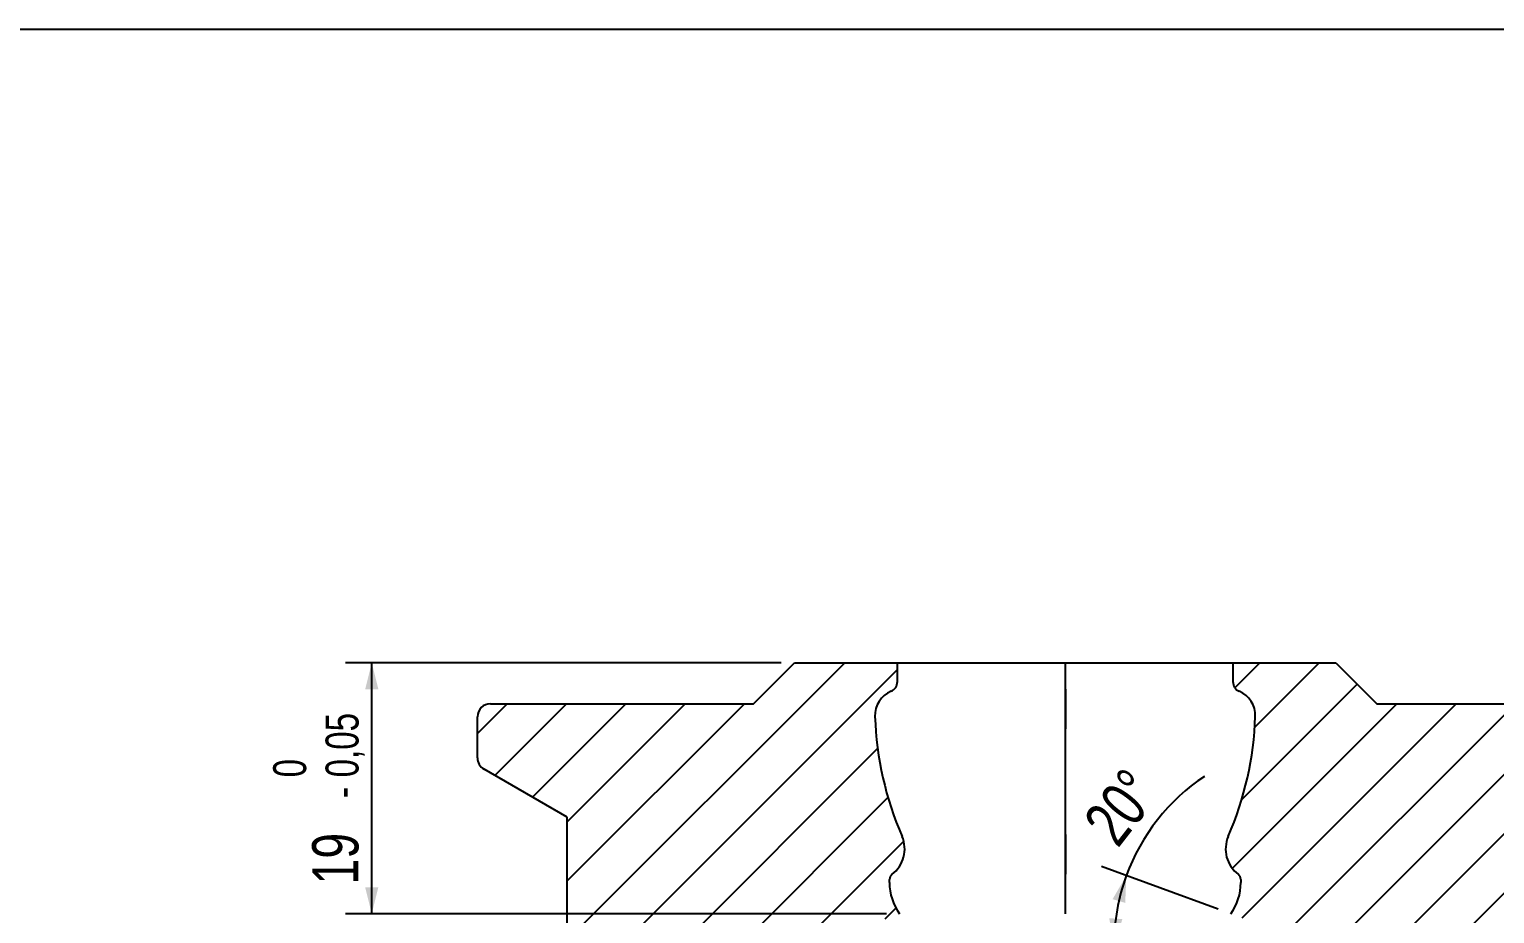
# Model space of a CAD drawing. Header units: millimetres. Extents: x 8 to 586, y 8 to 412.
# Drawn here: x 217 to 327.9, y 345 to 412 of the extents above; entities that cross this region are included whole.
import ezdxf

# ---------------------------------------------------------------- set-up
doc = ezdxf.new("R2010")
doc.units = ezdxf.units.MM
doc.layers.add('DIMENSIONS', color=2, linetype='Continuous')
doc.layers.add('HATCH', color=3, linetype='Continuous')
doc.layers.add('OUTLINE', color=7, linetype='Continuous', lineweight=25)
doc.styles.add('SLDTEXTSTYLE1', font='TXT', dxfattribs={"width": 0.75})
doc.dimstyles.new('SLDDIMSTYLE17', dxfattribs={"dimtxt": 3.5, "dimasz": 2, "dimexe": 0, "dimexo": 0.0625, "dimgap": 0.875, "dimtad": 1, "dimrnd": 1e-09, "dimzin": 12, "dimdsep": 46, "dimtxsty": 'SLDTEXTSTYLE1', "dimsah": 1, "dimcen": 0.09, "dimadec": 0, "dimazin": 3, "dimtol": 1, "dimtm": 0.05, "dimtfac": 1, "dimtofl": 0, "dimtmove": 0, "dimatfit": 3, "dimfxl": 0, "dimfrac": 2, "dimtolj": 1, "dimarcsym": 0})
doc.dimstyles.new('SLDDIMSTYLE6', dxfattribs={"dimtxt": 3.5, "dimasz": 2, "dimexe": 0, "dimexo": 0.0625, "dimgap": 0.875, "dimtad": 1, "dimdec": 4, "dimzin": 12, "dimdsep": 46, "dimtxsty": 'SLDTEXTSTYLE1', "dimsah": 1, "dimcen": 0.09, "dimazin": 3, "dimtfac": 1, "dimtofl": 0, "dimtmove": 0, "dimatfit": 3, "dimfxl": 0, "dimfrac": 2, "dimtolj": 1, "dimtzin": 12, "dimarcsym": 0})
pattern_1 = [(45, (0, 0), (-2.245064030267288, 2.245064030267288), [])]

# ---------------------------------------------------------------- blocks, each defined once
blk = doc.blocks.new('_D_20')
at = {"layer": 'DIMENSIONS'}
blk.add_line((307.0001090476177, 345.3686111387673), (298.1543544104837, 348.5882025263063), dxfattribs=at)
for radius, start, end in [(15.3445552678287, 123.669023512665, 160.0000000000001), (15.34455526782875, 160.0000000000001, 180)]:
    blk.add_arc((314.4529050064757, 342.6560152476835), radius, start, end, dxfattribs=at)
for points in [[(300.0337396520555, 347.9041622396549), (298.9929078457449, 346.1246484996202), (299.9527768770919, 345.8441998543017)], [(299.108349738647, 342.6560152476835), (299.7368182467393, 344.6194376001936), (298.7389173151943, 344.6841966213535)]]:
    blk.add_solid(points, dxfattribs=at)
at = {"layer": 'DIMENSIONS', "insert": (296.6270693285224, 352.0843954661676), "char_height": 3.5, "attachment_point": 1, "rotation": 52.075457456324095, "style": 'SLDTEXTSTYLE1'}
blk.add_mtext('20°', dxfattribs=at)
blk = doc.blocks.new('_D_23')
at = {"layer": 'DIMENSIONS'}
for p, q in [((273.9029050064757, 364.0265909954416), (240.9029050064756, 364.0265909954416)), ((242.9029050064756, 345.0265909954416), (242.9029050064756, 364.0265909954416)), ((281.8660083445478, 345.0265909954416), (240.9029050064756, 345.0265909954416))]:
    blk.add_line(p, q, dxfattribs=at)
for points in [[(242.9029050064756, 364.0265909954416), (242.4029050064756, 362.0265909954416), (243.4029050064756, 362.0265909954416)], [(242.9029050064756, 345.0265909954416), (243.4029050064756, 347.0265909954416), (242.4029050064756, 347.0265909954416)]]:
    blk.add_solid(points, dxfattribs=at)
at = {"layer": 'DIMENSIONS', "attachment_point": 1, "rotation": 89.99999999999999, "style": 'SLDTEXTSTYLE1'}
for s, insert, char_height in [('0,05', (239.4030137395409, 355.3490154993243), 2.5), ('0', (235.4368946713787, 355.3490154993243), 2.5), ('-', (239.4030137395409, 353.7873330144236), 2.5), ('19', (238.3911680918967, 347.2393554475556), 3.5)]:
    blk.add_mtext(s, dxfattribs=dict(at, insert=insert, char_height=char_height))

msp = doc.modelspace()

# ---------------------------------------------------------------- hatches: boundary and pattern name
at = {"layer": 'HATCH'}
h = msp.add_hatch(dxfattribs=at)
h.set_pattern_fill('ANSI31', color=256, angle=2.8e-322, style=0)
h.set_pattern_definition(pattern_1)
edge = h.paths.add_edge_path(flags=0)
edge.add_line((253.4029050064757, 331.1765909954416), (253.4029050064757, 323.7265909954416))
edge.add_arc((254.4029050064757, 323.7265909954416), 1, 180, 270.0000000000008)
edge.add_line((254.4029050064757, 322.7265909954416), (257.7029050064758, 322.7265909954416))
edge.add_line((257.7029050064758, 322.7265909954416), (257.7029050064758, 314.2265909954416))
edge.add_arc((258.7029050064758, 314.2265909954416), 1, 180, 270.0000000000008)
edge.add_line((258.7029050064758, 313.2265909954416), (264.1529050064757, 313.2265909954416))
edge.add_arc((264.1529050064757, 314.2265909954416), 1, 270.0000000000008, 360.0000000000008)
edge.add_line((265.1529050064757, 314.2265909954416), (265.1529050064757, 317.2265909954416))
edge.add_line((265.1529050064757, 317.2265909954416), (271.9490574291823, 317.2265909954416))
edge.add_line((271.9490574291823, 317.2265909954416), (272.7529050064758, 320.2265909954416))
edge.add_line((272.7529050064758, 320.2265909954416), (272.7529050064758, 326.5065909954416))
edge.add_arc((271.7529050064758, 326.5065909954416), 1, 0, 90)
edge.add_line((271.7529050064758, 327.5065909954416), (264.6529050064757, 327.5065909954416))
edge.add_arc((264.6529050064757, 328.5065909954416), 1, 180, 270, ccw=False)
edge.add_line((263.6529050064757, 328.5065909954416), (263.6529050064757, 336.0265909954416))
edge.add_arc((264.6529050064757, 336.0265909954416), 1, 89.9999999999992, 180, ccw=False)
edge.add_line((264.6529050064757, 337.0265909954416), (274.8529050064757, 337.0265909954416))
edge.add_arc((274.8529050064757, 338.5265909954416), 1.5, 270.0000000000008, 360.0000000000008)
edge.add_line((276.3529050064757, 338.5265909954416), (276.3529050064757, 342.6560152476835))
edge.add_line((276.3529050064757, 342.6560152476835), (282.8660083445478, 345.0265909954416))
edge.add_arc((286.1029050064757, 347.3765909954416), 3.999999999999998, 180, 215.9798005974737, ccw=False)
edge.add_line((282.1029050064757, 347.3765909954416), (282.1029050064757, 347.612904904327))
edge.add_arc((282.6029050064757, 347.612904904327), 0.4999999999999989, 127.11726346717569, 180, ccw=False)
edge.add_arc((280.8529050064757, 349.9253711202963), 2.4, 307.1172634671813, 383.4555883986677)
edge.add_arc((305.9888123374731, 360.8316153247654), 25.00000000000001, 182.005822579353, 203.455588398666, ccw=False)
edge.add_arc((283.0029050064757, 360.0265909954416), 2.000000000000005, 113.13239639929671, 182.0058225793539, ccw=False)
edge.add_arc((281.9029050064757, 362.6014696333584), 0.7999999999999988, 293.1323963992969, 360.0000000000008)
edge.add_line((282.7029050064757, 362.6014696333584), (282.7029050064757, 364.0265909954416))
edge.add_line((282.7029050064757, 364.0265909954416), (274.9029050064757, 364.0265909954416))
edge.add_line((274.9029050064757, 364.0265909954416), (271.8029050064757, 360.9265909954416))
edge.add_line((271.8029050064757, 360.9265909954416), (251.9029050064757, 360.9265909954416))
edge.add_arc((251.9029050064757, 359.9265909954416), 1, 90, 180)
edge.add_line((250.9029050064757, 359.9265909954416), (250.9029050064757, 356.8299230951206))
edge.add_arc((251.9029050064757, 356.8299230951206), 1, 180, 240.0000000000019)
edge.add_line((251.4029050064757, 355.9638976913362), (257.7029050064758, 352.3265909954416))
edge.add_line((257.7029050064758, 352.3265909954416), (257.7029050064758, 332.1765909954416))
edge.add_line((257.7029050064758, 332.1765909954416), (254.4029050064757, 332.1765909954416))
edge.add_arc((254.4029050064757, 331.1765909954416), 1, 90, 180)
h = msp.add_hatch(dxfattribs=at)
h.set_pattern_fill('ANSI31', color=256, angle=2.8e-322, style=0)
h.set_pattern_definition(pattern_1)
edge = h.paths.add_edge_path(flags=0)
edge.add_arc((315.9529050064757, 338.5265909954416), 1.5, 180, 270.0000000000008)
edge.add_line((315.9529050064757, 337.0265909954416), (326.1529050064757, 337.0265909954416))
edge.add_arc((326.1529050064757, 336.0265909954416), 1, -7.958078640513122e-13, 89.9999999999992, ccw=False)
edge.add_line((327.1529050064757, 336.0265909954416), (327.1529050064757, 328.5065909954416))
edge.add_arc((326.1529050064757, 328.5065909954416), 1, 270, 360, ccw=False)
edge.add_line((326.1529050064757, 327.5065909954416), (319.0529050064758, 327.5065909954416))
edge.add_arc((319.0529050064758, 326.5065909954416), 1, 90, 180)
edge.add_line((318.0529050064758, 326.5065909954416), (318.0529050064758, 320.2265909954416))
edge.add_line((318.0529050064758, 320.2265909954416), (318.8567525837691, 317.2265909954416))
edge.add_line((318.8567525837691, 317.2265909954416), (325.6529050064757, 317.2265909954416))
edge.add_line((325.6529050064757, 317.2265909954416), (325.6529050064757, 314.2265909954416))
edge.add_arc((326.6529050064757, 314.2265909954416), 1, 180, 270.0000000000008)
edge.add_line((326.6529050064757, 313.2265909954416), (332.1029050064757, 313.2265909954416))
edge.add_arc((332.1029050064757, 314.2265909954416), 1, 270.0000000000008, 360.0000000000008)
edge.add_line((333.1029050064757, 314.2265909954416), (333.1029050064757, 322.7265909954416))
edge.add_line((333.1029050064757, 322.7265909954416), (336.4029050064757, 322.7265909954416))
edge.add_arc((336.4029050064757, 323.7265909954416), 1, 270.0000000000008, 360.0000000000008)
edge.add_line((337.4029050064757, 323.7265909954416), (337.4029050064757, 331.1765909954416))
edge.add_arc((336.4029050064757, 331.1765909954416), 1, 0, 90)
edge.add_line((336.4029050064757, 332.1765909954416), (333.1029050064757, 332.1765909954416))
edge.add_line((333.1029050064757, 332.1765909954416), (333.1029050064757, 352.3265909954416))
edge.add_line((333.1029050064757, 352.3265909954416), (339.4029050064757, 355.9638976913362))
edge.add_arc((338.9029050064757, 356.8299230951206), 1, 299.9999999999997, 360.0000000000008)
edge.add_line((339.9029050064757, 356.8299230951206), (339.9029050064757, 359.9265909954416))
edge.add_arc((338.9029050064757, 359.9265909954416), 1, 0, 90)
edge.add_line((338.9029050064757, 360.9265909954416), (319.0029050064757, 360.9265909954416))
edge.add_line((319.0029050064757, 360.9265909954416), (315.9029050064757, 364.0265909954416))
edge.add_line((315.9029050064757, 364.0265909954416), (308.1029050064757, 364.0265909954416))
edge.add_line((308.1029050064757, 364.0265909954416), (308.1029050064757, 362.6014696333584))
edge.add_arc((308.9029050064757, 362.6014696333584), 0.7999999999999988, 180, 246.8676036007047)
edge.add_arc((307.8029050064757, 360.0265909954416), 2.000000000000005, -2.0058225793546853, 66.86760360070161, ccw=False)
edge.add_arc((284.8169976754784, 360.8316153247654), 25.00000000000001, 336.544411601334, 357.994177420647, ccw=False)
edge.add_arc((309.9529050064757, 349.9253711202963), 2.4, 156.5444116013326, 232.8827365328225)
edge.add_arc((308.2029050064758, 347.612904904327), 0.4999999999999989, -7.958078640513122e-13, 52.88273653281749, ccw=False)
edge.add_line((308.7029050064758, 347.612904904327), (308.7029050064758, 347.3765909954416))
edge.add_arc((304.7029050064758, 347.3765909954416), 3.999999999999998, 324.0201994025258, 360, ccw=False)
edge.add_line((307.9398016684036, 345.0265909954416), (314.4529050064757, 342.6560152476835))
edge.add_line((314.4529050064757, 342.6560152476835), (314.4529050064757, 338.5265909954416))

# ---------------------------------------------------------------- linework, layer by layer
at = {"layer": 'OUTLINE'}
for p, q in [((8.000000000000007, 412), (586, 412)), ((271.8029050064757, 360.9265909954416), (274.9029050064757, 364.0265909954416)), ((274.9029050064757, 364.0265909954416), (282.7029050064758, 364.0265909954416)), ((282.7029050064758, 362.6014696333584), (282.7029050064758, 364.0265909954416)), ((282.7029050064758, 364.0265909954416), (295.4029050064757, 364.0265909954416)), ((295.4029050064757, 364.0265909954416), (295.4029050064757, 362.6014696333584)), ((295.4029050064757, 364.0265909954416), (308.1029050064757, 364.0265909954416)), ((308.1029050064757, 364.0265909954416), (308.1029050064757, 362.6014696333584)), ((308.1029050064757, 364.0265909954416), (315.9029050064757, 364.0265909954416)), ((315.9029050064757, 364.0265909954416), (319.0029050064758, 360.9265909954416)), ((295.4029050064757, 362.6014696333584), (295.4029050064757, 361.865790022525)), ((295.4029050064757, 362.6014696333584), (295.4029050064757, 362.0265909954416)), ((295.4029050064757, 362.0265909954416), (295.4529050064758, 362.0265909954416)), ((295.4029050064757, 361.865790022525), (295.4029050064757, 359.9565888798482)), ((251.9029050064758, 360.9265909954416), (271.8029050064757, 360.9265909954416)), ((295.4529050064758, 360.9265909954416), (295.4029050064757, 360.9265909954416)), ((319.0029050064758, 360.9265909954416), (338.9029050064757, 360.9265909954416)), ((250.9029050064758, 356.8299230951206), (250.9029050064758, 359.9265909954416)), ((295.4029050064757, 359.9565888798482), (295.4029050064757, 350.8806625834616)), ((295.4029050064757, 359.0265909954416), (295.4029050064757, 351.0265909954416)), ((295.4529050064758, 359.0265909954416), (295.4029050064757, 359.0265909954416)), ((257.7029050064758, 352.3265909954416), (251.4029050064758, 355.9638976913362)), ((257.7029050064758, 332.1765909954416), (257.7029050064758, 352.3265909954416)), ((295.4029050064757, 351.0265909954416), (295.4529050064758, 351.0265909954416)), ((295.4029050064757, 350.8806625834616), (295.4029050064757, 348.0116059760458)), ((295.4529050064758, 350.8806625834616), (295.4529050064758, 351.0265909954416)), ((282.1029050064757, 347.3765909954416), (282.1029050064757, 347.612904904327)), ((295.4029050064757, 348.0265909954416), (295.4029050064757, 348.0116059760458)), ((295.4529050064758, 348.0265909954416), (295.4029050064757, 348.0265909954416)), ((295.4029050064757, 348.0116059760458), (295.4029050064757, 347.612904904327)), ((295.4029050064757, 347.612904904327), (295.4029050064757, 347.3765909954416)), ((295.4029050064757, 347.3765909954416), (295.4029050064757, 345.0265909954416)), ((308.7029050064758, 347.612904904327), (308.7029050064758, 347.3765909954416))]:
    msp.add_line(p, q, dxfattribs=at)
for centre, radius, start, end in [((283.0029050064757, 360.0265909954416), 2.000000000000002, 113.1323963992976, 182.0058225793547), ((281.9029050064757, 362.6014696333584), 0.8000000000000114, 293.1323963992969, 0), ((308.9029050064757, 362.6014696333584), 0.8000000000000114, 179.9999999999999, 246.8676036007047), ((307.8029050064757, 360.0265909954416), 2.00000000000004, 357.994177420647, 66.86760360070092), ((251.9029050064758, 359.9265909954416), 1, 90, 179.9999999999999), ((305.9888123374731, 360.8316153247654), 25.00000000000006, 182.0058225793537, 203.4555883986667), ((284.8169976754784, 360.8316153247654), 25.00000000000002, 336.5444116013349, 357.9941774206479), ((251.9029050064758, 356.8299230951206), 1.000000000000033, 180, 240.0000000000019), ((280.8529050064757, 349.9253711202963), 2.400000000000048, 307.1172634671813, 23.45558839866684), ((309.9529050064758, 349.9253711202963), 2.399999999999996, 156.5444116013326, 232.8827365328214), ((282.6029050064757, 347.612904904327), 0.5, 127.1172634671765, 179.9999999999999), ((286.1029050064757, 347.3765909954416), 4, 180, 215.9798005974745), ((304.7029050064758, 347.3765909954416), 4, 324.0201994025271, 0), ((308.2029050064758, 347.612904904327), 0.5, 4.969616689786745e-14, 52.8827365328183)]:
    msp.add_arc(centre, radius, start, end, dxfattribs=at)
for points, knots in [([(295.4529050064758, 361.8657900225185), (295.4529050064758, 361.8784015679827), (295.4529050064758, 361.902804534813), (295.4529050064758, 361.9496776991123), (295.4529050064758, 361.9915857120827), (295.4529050064758, 362.0187691056345), (295.4529050064758, 362.0265909954416)], [0, 0, 0, 0, 0.3065305981999748, 0.593127625914875, 0.8829244454117874, 0.9999999999999999, 0.9999999999999999, 0.9999999999999999, 0.9999999999999999]), ([(295.4529050064758, 359.9565888798482), (295.4529050064758, 359.9787907544915), (295.4529050064758, 360.0570867848785), (295.4529050064758, 360.1917878099327), (295.4529050064758, 360.3593707467411), (295.4529050064758, 360.5246322719231), (295.4529050064758, 360.6861966993318), (295.4529050064758, 360.8429600276372), (295.4529050064758, 360.9941113123381), (295.4529050064758, 361.1384775790179), (295.4529050064758, 361.2748319377716), (295.4529050064758, 361.4021044397512), (295.4529050064758, 361.5197581875355), (295.4529050064758, 361.6270141793628), (295.4529050064758, 361.7203563088393), (295.4529050064758, 361.8009674134009), (295.4529050064758, 361.8441824861226), (295.4529050064758, 361.8657900225185)], [0, 0, 0, 0, 0.0277204787395584, 0.09775766599059038, 0.1680451389725297, 0.2383326123447924, 0.3083698001299853, 0.3784069772835802, 0.4486944385097008, 0.5189819008260547, 0.5890190794716438, 0.6590564830736304, 0.729344170302954, 0.7996318590440055, 0.8696692647148063, 0.9348346322521603, 1, 1, 1, 1]), ([(295.4529050064758, 359.0265909954416), (295.4529050064758, 359.1814474948116), (295.4529050064758, 359.4912142411817), (295.4529050064758, 359.8014460575179), (295.4529050064758, 359.9565888798482)], [0, 0, 0, 0, 0.4999132449968621, 1, 1, 1, 1]), ([(295.4529050064758, 348.0265909954416), (295.4529050064758, 348.0748209114576), (295.4529050064758, 348.1713907054286), (295.4529050064758, 348.336606174875), (295.4529050064758, 348.4992831043775), (295.4529050064758, 348.6558074158448), (295.4529050064758, 348.801906319814), (295.4529050064758, 348.9636133845409), (295.4529050064758, 349.1416771510499), (295.4529050064758, 349.3359503894152), (295.4529050064758, 349.534355450672), (295.4529050064758, 349.7353160070974), (295.4529050064758, 349.937662573426), (295.4529050064758, 350.140125345457), (295.4529050064758, 350.3411172655161), (295.4529050064758, 350.5321125972339), (295.4529050064758, 350.712644560626), (295.4529050064758, 350.8246565758021), (295.4529050064758, 350.8806625834616)], [0, 0, 0, 0, 0.07195070961568487, 0.1440654634636228, 0.2160161714704309, 0.2690851062989836, 0.3222196099157743, 0.3752885442574706, 0.4389680192018375, 0.5028750593046619, 0.5667820984540181, 0.6304615720935538, 0.69414105155481, 0.7580480971702751, 0.8219551431519923, 0.8856346231144689, 0.942817311484269, 0.9999999999999999, 0.9999999999999999, 0.9999999999999999, 0.9999999999999999])]:
    msp.add_open_spline(points, degree=3, knots=knots, dxfattribs=at)

# ---------------------------------------------------------------- dimensions: what is measured, and where the dimension line sits
at = {"layer": 'DIMENSIONS'}
dim = msp.add_linear_dim(base=(242.9029050064756, 364.0265909954416), p1=(282.8660083445478, 345.0265909954416), p2=(274.9029050064757, 364.0265909954416), angle=90.0000000000002, dimstyle='SLDDIMSTYLE17', dxfattribs=at)
dim.commit()
dim.dimension.update_dxf_attribs({"geometry": '_D_23', "text_midpoint": (242.9029050064756, 354.5265909954417), "dimtype": 160})
dim = msp.add_angular_dim_2l(base=(299.3414680121936, 345.3205693070515), line1=((307.9398016684036, 345.0265909954416), (314.4529050064757, 342.6560152476835)), line2=((296.1706631928737, 342.6560152476835), (314.4529050064757, 342.6560152476835)), dimstyle='SLDDIMSTYLE6', dxfattribs=at)
dim.commit()
dim.dimension.update_dxf_attribs({"geometry": '_D_20', "text_midpoint": (302.3487993479206, 352.0871340876719), "dimtype": 162})

doc.saveas('drawing.dxf')
